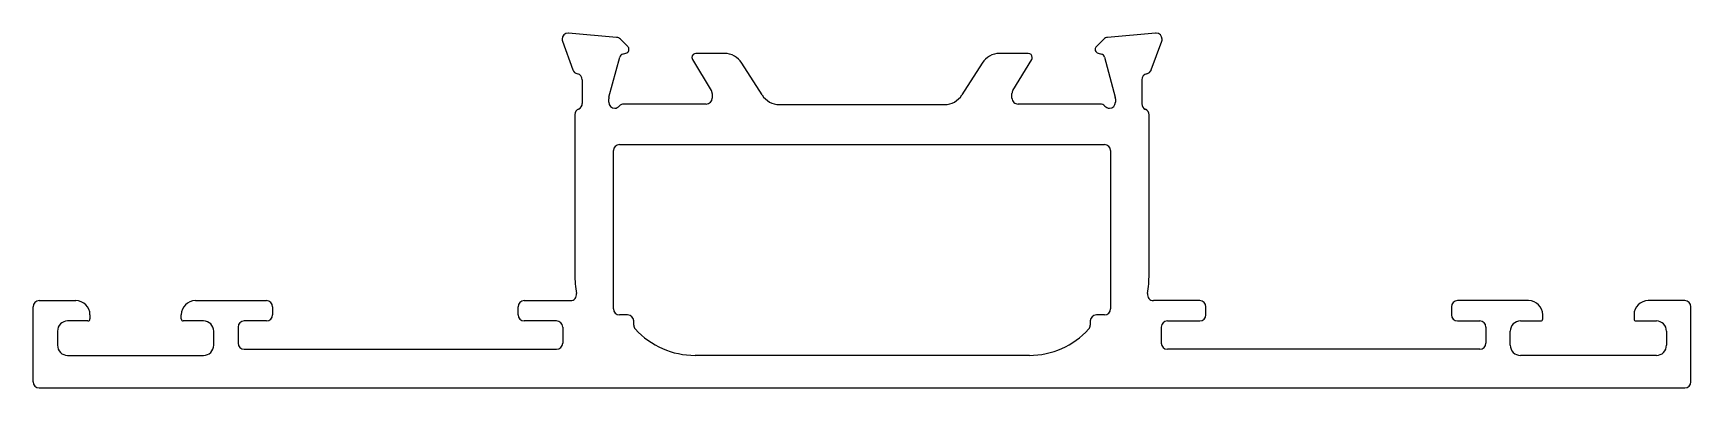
# Model space of a CAD drawing. Extents: x 595.3 to 677, y 622.3 to 639.8.
import ezdxf

# ---------------------------------------------------------------- set-up
doc = ezdxf.new("R2010")
doc.units = 0
doc.layers.get('0').update_dxf_attribs({"linetype": 'CONTINUOUS'})

msp = doc.modelspace()

# ---------------------------------------------------------------- linework, layer by layer
at = {"color": 0}
for p, q in [((624.069, 639.548), (621.703, 639.755)), ((650.627, 639.755), (648.261, 639.548)), ((621.394, 639.355), (621.908, 637.942)), ((624.618, 639.097), (624.254, 639.461)), ((648.075, 639.461), (647.712, 639.097)), ((650.421, 637.942), (650.936, 639.355)), ((623.687, 636.594), (624.218, 638.576)), ((624.36, 638.717), (624.529, 638.763)), ((627.806, 638.452), (628.733, 636.933)), ((629.383, 638.756), (627.977, 638.756)), ((631.239, 636.71), (630.236, 638.277)), ((642.086, 638.277), (641.084, 636.71)), ((644.353, 638.756), (642.94, 638.756)), ((643.597, 636.933), (644.524, 638.452)), ((647.801, 638.763), (647.97, 638.717)), ((648.112, 638.576), (648.643, 636.594)), ((622.377, 637.456), (622.377, 636.289)), ((649.953, 637.456), (649.953, 636.273)), ((623.677, 636.356), (623.677, 636.516)), ((628.777, 636.777), (628.777, 636.556)), ((643.553, 636.556), (643.553, 636.777)), ((648.653, 636.516), (648.653, 636.356)), ((622.011, 635.737), (622.011, 627.864)), ((628.477, 636.256), (624.424, 636.256)), ((632.092, 636.231), (640.23, 636.231)), ((647.906, 636.256), (643.853, 636.256)), ((650.311, 627.864), (650.311, 635.724)), ((624.211, 634.261), (648.111, 634.261)), ((623.911, 626.161), (623.911, 633.961)), ((648.411, 633.961), (648.411, 626.161)), ((595.311, 622.564), (595.311, 626.264)), ((595.611, 626.564), (597.411, 626.564)), ((598.111, 625.864), (598.111, 625.664)), ((602.611, 625.664), (602.611, 625.864)), ((603.311, 626.564), (606.811, 626.564)), ((607.111, 626.264), (607.111, 625.864)), ((619.211, 625.864), (619.211, 626.264)), ((619.511, 626.564), (621.792, 626.564)), ((624.611, 625.861), (624.211, 625.861)), ((648.111, 625.861), (647.711, 625.861)), ((652.811, 626.564), (650.53, 626.564)), ((653.111, 625.864), (653.111, 626.264)), ((665.211, 626.264), (665.211, 625.864)), ((669.011, 626.564), (665.511, 626.564)), ((669.711, 625.664), (669.711, 625.864)), ((674.211, 625.864), (674.211, 625.664)), ((676.711, 626.564), (674.911, 626.564)), ((677.011, 622.564), (677.011, 626.264)), ((596.511, 625.064), (596.511, 624.364)), ((598.011, 625.564), (597.011, 625.564)), ((603.711, 625.564), (602.711, 625.564)), ((604.211, 624.364), (604.211, 625.064)), ((605.411, 625.264), (605.411, 624.464)), ((606.811, 625.564), (605.711, 625.564)), ((621.111, 625.564), (619.511, 625.564)), ((621.411, 625.264), (621.411, 624.464)), ((624.911, 625.361), (624.911, 625.561)), ((647.411, 625.561), (647.411, 625.361)), ((650.911, 625.264), (650.911, 624.464)), ((651.211, 625.564), (652.811, 625.564)), ((665.511, 625.564), (666.611, 625.564)), ((666.911, 625.264), (666.911, 624.464)), ((668.111, 624.364), (668.111, 625.064)), ((668.611, 625.564), (669.611, 625.564)), ((674.311, 625.564), (675.311, 625.564)), ((675.811, 625.064), (675.811, 624.364)), ((597.011, 623.864), (603.711, 623.864)), ((605.711, 624.164), (621.111, 624.164)), ((644.411, 623.864), (627.937, 623.864)), ((666.611, 624.164), (651.211, 624.164)), ((675.311, 623.864), (668.611, 623.864)), ((595.611, 622.264), (676.711, 622.264))]:
    msp.add_line(p, q, dxfattribs=at)
for centre, radius, start, end in [((621.677, 639.456), 0.3, 90, 180), ((621.677, 639.456), 0.3, 85, 90), ((650.653, 639.456), 0.3, 90, 95), ((650.653, 639.456), 0.3, 0, 90), ((621.658, 639.453), 0.281, 179.33603, 200.28031), ((624.042, 639.249), 0.3, 45, 85), ((624.477, 638.956), 0.2, 285, 345), ((624.477, 638.956), 0.2, 360, 45), ((624.477, 638.956), 0.2, 345, 0), ((647.853, 638.956), 0.2, 135, 180), ((647.853, 638.956), 0.2, 180, 195), ((647.853, 638.956), 0.2, 195, 255), ((648.288, 639.249), 0.3, 95, 135), ((650.672, 639.453), 0.281, 339.71969, 0.66397), ((624.411, 638.524), 0.2, 105, 165), ((627.977, 638.556), 0.2, 90, 180), ((627.977, 638.556), 0.2, 180, 211.39551), ((629.383, 637.756), 1, 31.4, 90), ((642.94, 637.756), 1, 90, 148.6), ((644.353, 638.556), 0.2, 0, 90), ((644.353, 638.556), 0.2, 328.60449, 360), ((647.919, 638.524), 0.2, 15, 75), ((622.19, 638.045), 0.3, 200, 259.09572), ((622.077, 637.456), 0.3, 0, 79.09572), ((650.253, 637.456), 0.3, 100.90428, 180), ((650.14, 638.045), 0.3, 280.90428, 340), ((623.977, 636.516), 0.3, 165, 180), ((628.477, 636.556), 0.3, 270, 0), ((628.477, 636.777), 0.3, 0, 31.39551), ((632.092, 637.231), 1, 211.4, 270), ((640.23, 637.231), 1, 270, 328.6), ((643.853, 636.777), 0.3, 148.60449, 180), ((643.853, 636.555), 0.299, 179.9014, 270.0986), ((648.353, 636.516), 0.3, 0, 15), ((622.311, 635.737), 0.3, 113.00115, 180), ((622.077, 636.289), 0.3, 293.00115, 0), ((623.977, 636.356), 0.3, 180, 270), ((623.977, 636.356), 0.3, 270, 318.18969), ((624.424, 635.956), 0.3, 90, 138.18969), ((647.906, 635.956), 0.3, 41.81031, 90), ((648.353, 636.356), 0.3, 221.81031, 270), ((648.353, 636.356), 0.3, 270, 0), ((650.253, 636.273), 0.3, 180, 246.23599), ((650.011, 635.724), 0.3, 0, 66.23599), ((624.211, 633.961), 0.3, 90, 180), ((648.111, 633.961), 0.3, 0, 90), ((627.911, 627.864), 5.9, 180, 189.2818), ((644.411, 627.864), 5.9, 350.7182, 0), ((621.792, 626.864), 0.3, 270, 9.2818), ((650.53, 626.864), 0.3, 170.7182, 270), ((595.611, 626.264), 0.3, 90, 180), ((597.411, 625.864), 0.7, 0, 90), ((603.311, 625.864), 0.7, 90, 180), ((606.811, 626.264), 0.3, 0, 90), ((606.811, 625.864), 0.3, 270, 0), ((619.511, 626.264), 0.3, 90, 180), ((619.511, 625.864), 0.3, 180, 270), ((624.211, 626.161), 0.3, 180, 270), ((624.611, 625.561), 0.3, 0, 90), ((647.711, 625.561), 0.3, 90, 180), ((648.111, 626.161), 0.3, 270, 0), ((652.811, 626.264), 0.3, 0, 90), ((652.811, 625.864), 0.3, 270, 0), ((665.511, 626.264), 0.3, 90, 180), ((665.511, 625.864), 0.3, 180, 270), ((669.011, 625.864), 0.7, 0, 90), ((674.911, 625.864), 0.7, 90, 180), ((676.711, 626.264), 0.3, 0, 90), ((597.011, 625.064), 0.5, 90, 180), ((598.011, 625.664), 0.1, 270, 360), ((602.711, 625.664), 0.1, 180, 270), ((603.711, 625.064), 0.5, 360, 90), ((605.711, 625.264), 0.3, 90, 180), ((621.111, 625.264), 0.3, 0, 90), ((625.211, 625.361), 0.3, 180, 222.559), ((627.937, 627.864), 4, 222.559, 270), ((644.386, 627.864), 4, 270.36428, 317.44149), ((647.111, 625.361), 0.3, 317.44149, 360), ((651.211, 625.264), 0.3, 90, 180), ((666.611, 625.264), 0.3, 0, 90), ((668.611, 625.064), 0.5, 90, 180), ((669.611, 625.664), 0.1, 270, 0), ((674.311, 625.664), 0.1, 180, 270), ((675.311, 625.064), 0.5, 0, 90), ((597.011, 624.364), 0.5, 180, 270), ((603.711, 624.364), 0.5, 270, 0), ((605.711, 624.464), 0.3, 180, 270), ((621.111, 624.464), 0.3, 270, 0), ((651.211, 624.464), 0.3, 180, 270), ((666.611, 624.464), 0.3, 270, 360), ((668.611, 624.364), 0.5, 180, 270), ((675.311, 624.364), 0.5, 270, 0), ((595.611, 622.564), 0.3, 180, 270), ((676.711, 622.564), 0.3, 270, 0)]:
    msp.add_arc(centre, radius, start, end, dxfattribs=at)

doc.saveas('drawing.dxf')
